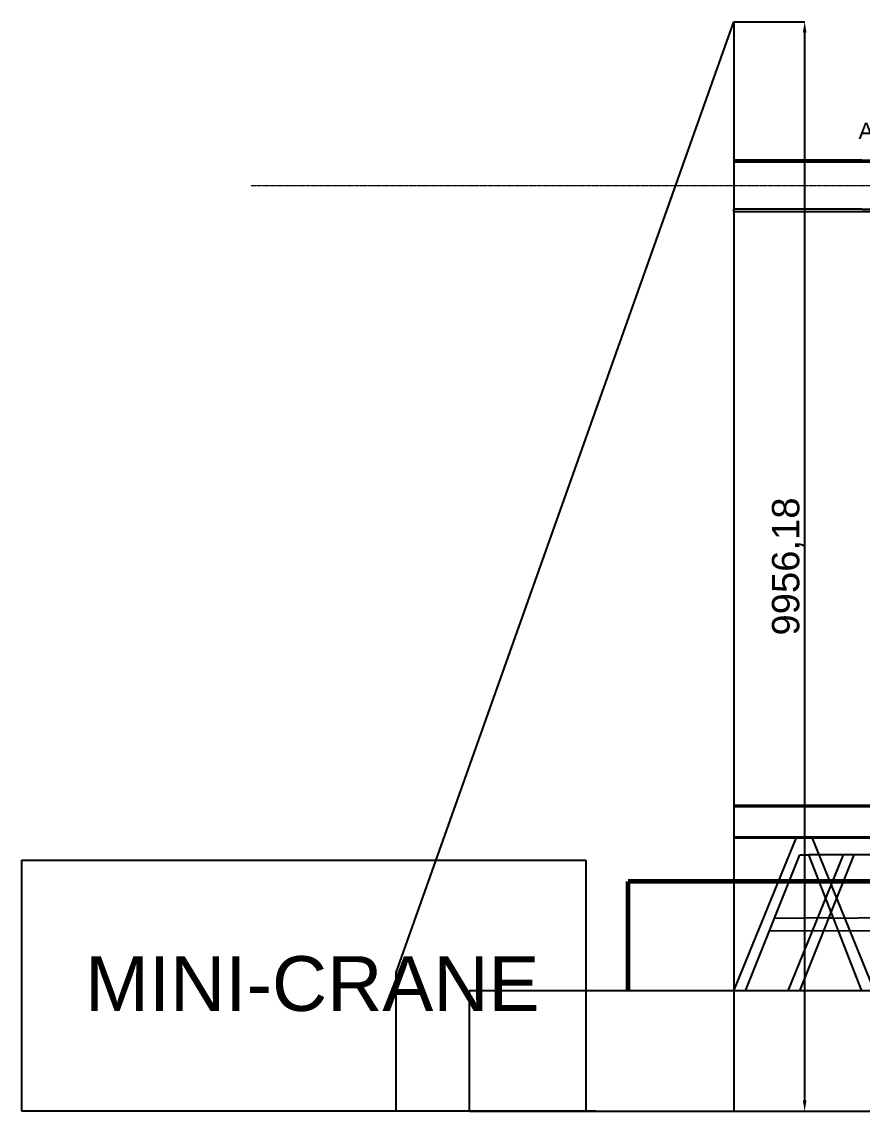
# Model space of a CAD drawing. Header units: millimetres. Extents: x 13669 to 217197, y -88248 to 24578.
# Drawn here: x 194839 to 202519, y -14710 to -4754 of the extents above; entities that cross this region are included whole.
import ezdxf

# ---------------------------------------------------------------- set-up
doc = ezdxf.new("R2010")
doc.units = ezdxf.units.MM
doc.linetypes.add('CENTER2', pattern=[1.125, 0.75, -0.125, 0.125, -0.125])
for name, color, linetype in [('CHAPA PISO', 3, 'Continuous'), ('Tx_M_EQUIPOS', 4, 'Continuous'), ('Tx_M_EXISTENTES', 8, 'Continuous')]:
    doc.layers.add(name, color=color, linetype=linetype)
doc.layers.add('TITULOS', color=6, linetype='Continuous', lineweight=60)
doc.layers.add('Tx_EJES', color=1, linetype='CENTER2', lineweight=5)
doc.styles.get("Standard").update_dxf_attribs({"font": 'arial.ttf'})
doc.dimstyles.new('ISO-25', dxfattribs={"dimtxt": 2.5, "dimasz": 2.5, "dimexe": 1.25, "dimexo": 0.625, "dimtad": 1, "dimtxsty": 'Standard', "dimcen": 2.5, "dimadec": 0, "dimazin": 0, "dimtfac": 1, "dimtmove": 0, "dimatfit": 3, "dimfxl": 1, "dimarcsym": 0})

# ---------------------------------------------------------------- blocks, each defined once
blk = doc.blocks.new('*D401')
at = {"color": 0, "lineweight": -2, "transparency": 16777216}
for p, q in [((201347, -4754.1), (201994.4, -4754.1)), ((201993.2, -4854.1), (201993.2, -14610.3)), ((201347, -14710.3), (201994.4, -14710.3))]:
    blk.add_line(p, q, dxfattribs=at)
at = {"color": 0, "transparency": 16777216}
for points in [[(201976.5, -4854.1), (202009.9, -4854.1), (201993.2, -4754.1)], [(201976.5, -14610.3), (202009.9, -14610.3), (201993.2, -14710.3)]]:
    blk.add_solid(points, dxfattribs=at)
at = {"layer": 'Defpoints', "color": 0, "transparency": 16777216}
for p in [(201346.4, -4754.1), (201346.4, -14710.3), (201993.2, -14710.3)]:
    blk.add_point(p, dxfattribs=at)
at = {"color": 0, "transparency": 16777216, "insert": (201842.3, -9732.2), "char_height": 250, "attachment_point": 5, "rotation": 90}
blk.add_mtext('9956,18', dxfattribs=at)

msp = doc.modelspace()

# ---------------------------------------------------------------- linework, layer by layer
for p, q in [((198259.2642761, -13441.2961334), (201346.3743746, -4754.1161333)), ((201346.3743746, -4754.1161333), (201346.3743746, -14710.2961334)), ((194839.4615601, -14710.2961334), (194839.4615601, -12414.6768865)), ((194839.4615601, -12414.6768865), (199993.0700859, -12414.6768865)), ((199993.0700859, -12414.6768865), (199993.0700859, -14710.2961334)), ((198259.2642761, -14710.2961334), (198259.2642761, -13441.2961334)), ((200085.8743748, -14710.2961334), (194839.4615601, -14710.2961334))]:
    msp.add_line(p, q)
at = {"layer": 'CHAPA PISO'}
for p, q in [((203285.8743748, -13610.2961334), (198926.8743748, -13610.2961334)), ((198926.8743748, -13610.2961334), (198926.8743748, -14710.2961334)), ((204435.8743748, -13610.2961334), (200085.8743748, -13610.2961334)), ((198926.8743748, -14710.2961334), (200085.8743748, -14710.2961334)), ((200085.8743748, -14710.2961334), (204435.8743748, -14710.2961334))]:
    msp.add_line(p, q, dxfattribs=at)
at = {"layer": 'TITULOS'}
for p in [(200378.8743746, -13610.2961334), (202878.8743746, -12610.2961334)]:
    msp.add_line(p, (200378.8743746, -12610.2961334), dxfattribs=at)
at = {"layer": 'Tx_EJES'}
msp.add_line((203631.4024528, -6254.1161333), (196935.5389318, -6254.1161333), dxfattribs=at)
at = {"layer": 'Tx_M_EQUIPOS'}
for p, q in [((202514.5743748, -6019.6161335), (201346.3743746, -6019.6161335)), ((201346.3743746, -6019.6161335), (201346.3743746, -6468.0161333)), ((202514.5743748, -6036.9161335), (201346.3743746, -6036.9161335)), ((202514.5743748, -6019.6161335), (203002.3743748, -6019.6161335)), ((203002.3743748, -6036.9161335), (202514.5743748, -6036.9161335)), ((202514.5743748, -6468.0161333), (201346.3743746, -6468.0161333)), ((201346.3743746, -6488.6161333), (201346.3743746, -6468.0161333)), ((202514.5743748, -6468.0161333), (203001.4232497, -6468.0161333)), ((201346.3743746, -6488.6161333), (203005.8743748, -6487.1161335)), ((201346.3743746, -13610.2961334), (201917.8311593, -12210.2961334)), ((202632.682573, -13610.2961334), (202061.6913457, -12210.2961334)), ((201453.7052144, -13610.2961334), (201949.8952752, -12367.2629882)), ((201841.6108292, -13610.2961334), (202349.0642826, -12367.0965533)), ((201948.9416689, -13610.2961334), (202445.1317298, -12367.2629882)), ((201949.8952752, -12367.2629882), (202028.2228515, -12367.2629882)), ((202620.8214932, -12366.9555806), (202028.2228515, -12367.2629882)), ((202028.2228515, -12367.2629882), (202513.8530683, -13610.2961334)), ((201719.4408054, -12944.5872174), (202252.3167919, -12940.8603178)), ((202214.67726, -12944.5872174), (202747.5532465, -12940.8603178)), ((201672.2297302, -13062.8582913), (202297.8572683, -13057.427038)), ((202167.4661848, -13062.8582913), (202793.0937228, -13057.427038))]:
    msp.add_line(p, q, dxfattribs=at)
at = {"layer": 'Tx_M_EXISTENTES'}
for p, q in [((201346.3743746, -11914.7075327), (206388.7314532, -11914.7075327)), ((201346.3743746, -11926.7075327), (206388.7314532, -11926.7075327)), ((201346.3743746, -12202.7075327), (205072.4949266, -12202.7075327)), ((201346.3743746, -12202.7075327), (206385.3133841, -12202.7075327)), ((205081.3430302, -12214.7075327), (201346.3743746, -12214.7075327)), ((206381.3696779, -12214.7075327), (201346.3743746, -12214.7075327))]:
    msp.add_line(p, q, dxfattribs=at)

# ---------------------------------------------------------------- texts
at = {"attachment_point": 1}
for s, insert, char_height in [('APAREJO 1-2', (202484.9705911, -5675.4042136), 150), ('MINI-CRANE', (195418.6882974, -13293.596079), 500)]:
    msp.add_mtext_dynamic_manual_height_columns(s, width=4304.015035461, gutter_width=12.5, heights=[0], dxfattribs=dict(at, insert=insert, char_height=char_height))

# ---------------------------------------------------------------- dimensions: what is measured, and where the dimension line sits
dim = msp.add_linear_dim(base=(201993.1975261, -14710.2961334), p1=(201346.3743746, -4754.1161333), p2=(201346.3743746, -14710.2961334), angle=90, dimstyle='ISO-25', override={"dimtxt": 250, "dimasz": 100})
dim.commit()
dim.dimension.update_dxf_attribs({"geometry": '*D401', "text_midpoint": (201842.3337812, -9732.2061333)})

doc.saveas('drawing.dxf')
